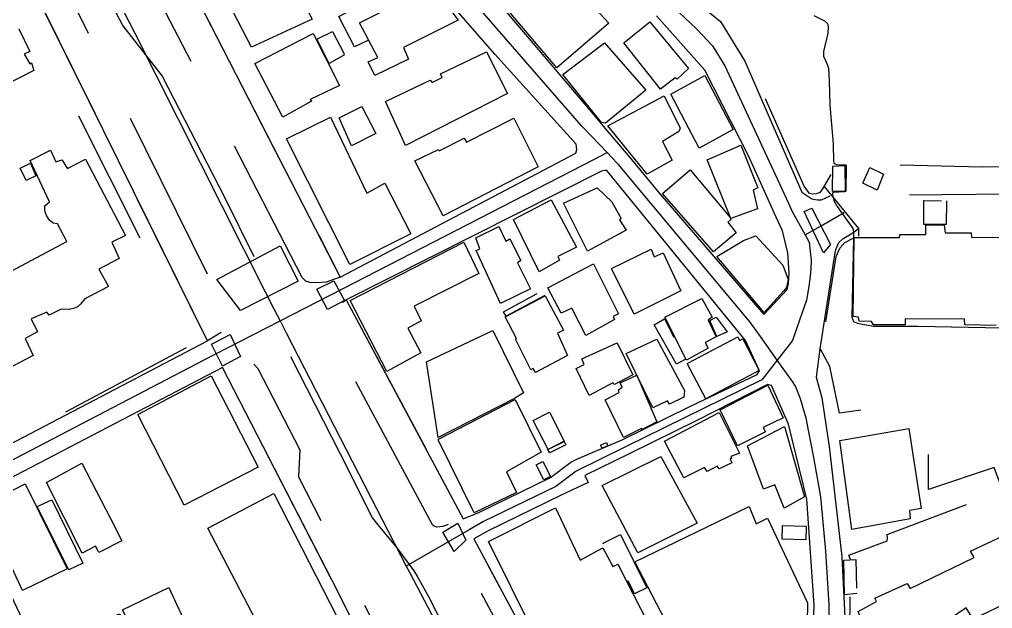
# Model space of a CAD drawing. Header units: millimetres. Extents: x 198785 to 203305, y 542885 to 545889.
# Drawn here: x 199040.1 to 199244.7, y 543770.1 to 543894.1 of the extents above; entities that cross this region are included whole.
import ezdxf

# ---------------------------------------------------------------- set-up
doc = ezdxf.new("R2010")
doc.units = ezdxf.units.MM
for name, pattern in [('FENCE_25K', [54.3, 28.7, -9.2, -16.4]), ('HIDDEN_BULD_25K', [28.8, 18.4, -10.4]), ('HIDDEN_IN_25K', [56.5, 36.5, -20])]:
    doc.linetypes.add(name, pattern=pattern)
for name, color, linetype in [('A0013114', 253, 'Continuous'), ('A0013117', 253, 'Continuous'), ('A0013118', 253, 'Continuous'), ('A0023214', 253, 'Continuous'), ('A0023217', 253, 'Continuous'), ('A0033324', 253, 'Continuous'), ('A0043325', 253, 'Continuous'), ('B0014111', 253, 'Continuous'), ('B0014112', 253, 'Continuous'), ('B0014113', 253, 'Continuous'), ('B0014115', 253, 'Continuous'), ('B0014116', 253, 'Continuous'), ('B0024120', 253, 'Continuous'), ('C0523121', 253, 'Continuous'), ('F0017111', 253, 'Continuous'), ('F0047224', 253, 'Continuous')]:
    doc.layers.add(name, color=color, linetype=linetype)

msp = doc.modelspace()

# ---------------------------------------------------------------- linework, layer by layer
at = {"layer": 'A0013114'}
for points in [[(199042.91, 543965.77), (199107.57, 543839.88)], [(199079.64, 543826.49), (199020.44, 543946.28)], [(199108.81, 543835.07), (199133.43, 543789.01)], [(199084.94, 543682.52), (199133.47, 543706.54), (199136.35, 543716.48), (199108.53, 543770.74), (199107.02, 543773.69), (199082.83, 543820.87)], [(199135.64, 543784.82), (199164, 543731.8), (199175.06, 543727.61), (199206.31, 543744.2)]]:
    msp.add_lwpolyline(points, dxfattribs=at)
at = {"layer": 'A0013117'}
for points in [[(199107.57, 543839.88), (199157.06, 543865.97), (199157.28, 543866.75), (199157.16, 543867.84), (199140.07, 543886.8), (199123.91, 543905.39), (199119.18, 543910.83), (199097.55, 543935.88), (199094.61, 543939.29), (199068.84, 543969.15), (199065.34, 543973.21), (199062.71, 543976.26), (199061.6, 543977.03), (199060.79, 543977.03), (199060.17, 543976.74), (199058.84, 543975.67), (199046.73, 543968.43), (199044.04, 543967.21), (199043.3, 543966.6), (199042.91, 543965.77)], [(199133.76, 543906), (199160.71, 543874.19), (199163.6, 543870.75), (199168.06, 543865.44), (199174.78, 543857.42), (199196.6, 543831.99), (199201.51, 543837.24), (199201.81, 543838.54), (199201.94, 543840.64), (199201.87, 543841.83), (199201.68, 543844.96), (199200.51, 543849.6), (199198.81, 543853.39), (199193.48, 543865.29), (199184.22, 543883.41), (199174.07, 543894.89)], [(199175.37, 543903.57), (199187.48, 543893.67), (199192.6, 543885.34), (199204.62, 543857.73), (199206.67, 543856.38), (199207.87, 543856.15), (199208.75, 543856.17), (199210.56, 543856.96)], [(199133.43, 543789.01), (199136.71, 543790.37), (199151.76, 543797.7), (199156.02, 543800.91), (199157.33, 543801.55), (199166.95, 543805.69), (199181.07, 543812.66), (199195.21, 543819.41), (199195.73, 543820.16), (199192.77, 543826.53), (199163.61, 543862.28), (199163.13, 543862.28), (199162.5, 543862.18), (199108.81, 543835.07)], [(199216.41, 543849.96), (199215.35, 543849.13), (199213.11, 543847.81), (199212.29, 543847.06), (199211.65, 543845.61), (199211.56, 543845.07), (199208.39, 543824.79), (199207.64, 543818.82), (199208.83, 543814.48), (199210.36, 543804.23), (199212.99, 543781.02), (199214.54, 543750.1), (199214.83, 543749.48), (199215.22, 543749), (199216.84, 543748.43)], [(199026.9, 543801.49), (199031.96, 543801.48), (199079.64, 543826.49)], [(199082.83, 543820.87), (199031.14, 543793.92), (199030.37, 543790.85), (199030.33, 543789.72), (199043.23, 543762.59), (199044, 543762.24), (199044.69, 543762.07), (199045.25, 543762.16), (199061.15, 543769.03), (199070.18, 543751.53), (199078.03, 543736.22), (199078.64, 543734.53), (199077.11, 543732.85), (199062.92, 543725.54), (199083.94, 543682.79), (199084.94, 543682.52)], [(199206.31, 543744.2), (199207.17, 543770.85), (199205.68, 543793.16), (199201.79, 543808.94), (199198.24, 543817.07), (199197.41, 543817.29), (199182.53, 543809.7), (199168.41, 543802.73), (199159, 543798.13), (199159.7, 543796.63), (199154.01, 543794.01), (199138.64, 543786.52), (199135.64, 543784.82)]]:
    msp.add_lwpolyline(points, dxfattribs=at)
at = {"layer": 'A0013118'}
for points in [[(199225.25, 543863.51), (199242.49, 543863.07), (199249.93, 543863.21), (199253.7, 543863.63), (199265.16, 543865.79), (199268.74, 543866.37), (199273.15, 543866.57), (199281.79, 543867.21), (199303.98, 543868.85), (199306.28, 543869.02), (199307.52, 543869.6), (199312.69, 543874.84)], [(199304.11, 543822.78), (199303.47, 543824.53), (199301.16, 543823.56), (199286.42, 543854.38), (199284.44, 543857.5), (199283.37, 543858.37), (199277.96, 543860.1), (199274.09, 543860.91), (199271.15, 543860.95), (199266.79, 543860.66), (199256.17, 543858.22), (199251.79, 543857.59), (199248.14, 543857.32), (199227.22, 543857.12)]]:
    msp.add_lwpolyline(points, dxfattribs=at)
at = {"layer": 'A0023214'}
msp.add_lwpolyline([(198925.14, 544163.63), (198964.03, 544086.55), (198966.35, 544081.95), (198968.31, 544078.05), (198983.91, 544047.13), (198995.01, 544025.06), (198995.92, 544023.26), (198996.73, 544021.65), (199005.31, 544004.59), (199006.81, 544001.61), (199009.14, 543997.3), (199020.25, 543976.78), (199028.24, 543961.29), (199029.53, 543958.77), (199031.18, 543955.59), (199064.36, 543891.23), (199091.81, 543836.75), (199093.63, 543833.2), (199094.92, 543830.68), (199096.2, 543828.18), (199120.23, 543781.36), (199121.41, 543779.08), (199122.09, 543777.78), (199149.78, 543724.91)], dxfattribs=at)
at = {"layer": 'A0023217'}
for points in [[(199163.67, 543866.09), (199160.54, 543869.37), (199158.38, 543871.64), (199144.65, 543887.34), (199131.3, 543902.85), (199127.11, 543907.58), (199125.1, 543909.84)], [(199163.1, 543903.72), (199165.91, 543903.2), (199167.34, 543902.94), (199171.47, 543900.86), (199176.37, 543897.89), (199182.48, 543892.09), (199185.85, 543888.54), (199188.41, 543884.37), (199201.7, 543855.55), (199202.56, 543853.66), (199205.31, 543848.76)], [(199043.47, 543757.24), (199041.9, 543760.07), (199040.97, 543761.75), (199040.47, 543762.75), (199028.04, 543788.02), (199027.29, 543789.7), (199025.25, 543794.3), (199028.65, 543796.13), (199032.73, 543798.32), (199078.96, 543822.49), (199081.25, 543823.66), (199094.92, 543830.68), (199108.19, 543837.47), (199160.87, 543864.64), (199163.67, 543866.09)], [(199199.43, 543822.4), (199196.23, 543826.9), (199193.75, 543830.38), (199180.91, 543845.74), (199166.05, 543863.6), (199165.81, 543863.84), (199163.67, 543866.09)], [(199205.31, 543848.76), (199208.52, 543850.61), (199213.48, 543853.46)], [(199205.31, 543848.76), (199206.17, 543847.22), (199206.53, 543843.39), (199206.55, 543843.09), (199206.4, 543840.64), (199206.08, 543837.91), (199205.58, 543835.06), (199204.09, 543830.84), (199202.67, 543826.53), (199201.95, 543825.61), (199199.43, 543822.4)], [(199199.43, 543822.4), (199196.72, 543818.94), (199196.2, 543818.28), (199167.68, 543804.21), (199157.15, 543799.07), (199152.89, 543795.85), (199137.68, 543788.44), (199134.65, 543786.7), (199121.41, 543779.08)], [(199213.85, 543738.91), (199211.12, 543746.79), (199210.51, 543750.55), (199210.45, 543758.66), (199210.33, 543770.91), (199209.63, 543782.22), (199208.6, 543793.61), (199207.13, 543801.89), (199205.53, 543810.21), (199204.32, 543814.27), (199203.3, 543816.96), (199202.64, 543817.89), (199199.43, 543822.4)]]:
    msp.add_lwpolyline(points, dxfattribs=at)
at = {"layer": 'A0033324', "linetype": 'HIDDEN_IN_25K', "flags": 128}
for points in [[(199104.6, 543838.85), (199102.66, 543838.67), (199101.17, 543838.77), (199100.31, 543839.05), (199099.53, 543839.78), (199037.97, 543959.63), (199037.67, 543960.65), (199038.17, 543963.2), (199043.3, 543966.6), (199042.91, 543965.77), (199107.57, 543839.88), (199104.6, 543838.85)], [(199082.51, 543828.21), (199079.64, 543826.49), (199020.44, 543946.28), (199023.14, 543947.56), (199024.7, 543947.63), (199025.85, 543947.53), (199027.1, 543946.46), (199027.99, 543945), (199083.31, 543833.07), (199084.09, 543831.21), (199084.18, 543830.33), (199083.9, 543829.27), (199082.51, 543828.21)], [(199129.16, 543787.37), (199127.89, 543787.24), (199127.33, 543787.46), (199126.95, 543787.76), (199104.69, 543829.41), (199104.48, 543830.11), (199104.51, 543831.14), (199105.21, 543832.76), (199108.81, 543835.07), (199133.43, 543789.01), (199129.16, 543787.37)], [(199115.74, 543693.97), (199088.13, 543680.3), (199086.82, 543680.25), (199086.01, 543680.33), (199085.04, 543681.22), (199083.94, 543682.79), (199084.94, 543682.52), (199133.47, 543706.54), (199136.35, 543716.48), (199082.83, 543820.87), (199084.87, 543821.81), (199085.98, 543822.15), (199087.25, 543822.23), (199088.64, 543822.07), (199089.39, 543821.59), (199090.24, 543820.67), (199099.03, 543803.53), (199098.81, 543797.82), (199140.12, 543717.25), (199136.32, 543704.16), (199115.74, 543693.97)], [(199164, 543731.8), (199175.06, 543727.61), (199206.31, 543744.2), (199206.05, 543741.93), (199205.65, 543741.18), (199204.56, 543740.44), (199175.24, 543724.88), (199160.1, 543730.6), (199133.26, 543780.79), (199133.05, 543781.87), (199133.28, 543782.85), (199133.98, 543783.84), (199135.64, 543784.82), (199164, 543731.8)]]:
    msp.add_lwpolyline(points, dxfattribs=at)
at = {"layer": 'A0043325'}
for points in [[(199210.63, 543846.73), (199209.12, 543845), (199205.1, 543853.7), (199206.69, 543854.41), (199210.63, 543846.73)], [(199098.69, 543839.06), (199086.61, 543832.87), (199081.59, 543839.41), (199094.93, 543846.44), (199098.69, 543839.06)], [(199108.43, 543834.96), (199104.88, 543833.05), (199102.66, 543837.33), (199106.23, 543839.08), (199108.43, 543834.96)], [(199086.32, 543823), (199082.84, 543821.17), (199080.51, 543825.79), (199080.9, 543825.99), (199084.45, 543827.79), (199086.61, 543823.16), (199086.32, 543823)], [(199133.99, 543784.54), (199131.52, 543782.13), (199129.15, 543786.2), (199132.28, 543788.12), (199133.99, 543784.54)]]:
    msp.add_lwpolyline(points, dxfattribs=at)
at = {"layer": 'B0014111'}
for points in [[(199101.63, 543894.14), (199088.91, 543888.28), (199081.54, 543902.48), (199080.54, 543904.39), (199093.29, 543910.95), (199097.45, 543902.57), (199101.63, 543894.14)], [(199142.53, 543906.83), (199144.96, 543905.82), (199145.45, 543906.32), (199148.58, 543902.84), (199150.96, 543900.2), (199152.71, 543901.81), (199155.62, 543898.88), (199157.43, 543900.49), (199164.05, 543893.32), (199153.09, 543883.94), (199138.63, 543901.01), (199138.77, 543902.79), (199138.86, 543904.04), (199142.53, 543906.83)], [(199126.58, 543900.94), (199127.31, 543899.84), (199127.7, 543900.11), (199132.37, 543893.95), (199120.84, 543888.21), (199121.91, 543885.77), (199114.82, 543882.27), (199113.43, 543885.2), (199115.49, 543886.06), (199111.63, 543893.39), (199126.58, 543900.94)], [(199101.49, 543876.88), (199095.48, 543873.56), (199089.59, 543884.82), (199101.87, 543891.15), (199107.38, 543880.17), (199101.25, 543877.27), (199101.49, 543876.88)], [(199171.82, 543879.24), (199163.34, 543872.25), (199162.5, 543872.42), (199154.33, 543882.52), (199163.09, 543889.15), (199171.82, 543879.24)], [(199177.33, 543864.51), (199172.09, 543861.57), (199163.83, 543871.68), (199175.67, 543878.03), (199179.04, 543871.21), (199178.77, 543870.54), (199175.29, 543868.39), (199177.33, 543864.51)], [(199115.06, 543870.13), (199109.96, 543867.53), (199107.31, 543873.43), (199112.11, 543875.81), (199115.06, 543870.13)], [(199105.49, 543873.53), (199113.18, 543857.56), (199116.96, 543859.68), (199122.43, 543848.97), (199109.59, 543842.5), (199096.28, 543869.01), (199105.49, 543873.53)], [(199144.05, 543873.36), (199149.19, 543863.07), (199129.18, 543852.78), (199123.25, 543864.36), (199128.22, 543866.71), (199128.38, 543866.48), (199133.63, 543869.12), (199134.13, 543868.27), (199144.05, 543873.36)], [(199190.77, 543849.17), (199186.04, 543845.17), (199175.29, 543857.45), (199181.1, 543862.48), (199189.52, 543852.39), (199189.69, 543851.99), (199189.02, 543851.41), (199190.77, 543849.17)], [(199167.66, 543849.78), (199159.56, 543845.31), (199154.53, 543855.41), (199161.56, 543858.7), (199164.69, 543855.7), (199166.62, 543852.18), (199166.24, 543851.93), (199167.66, 543849.78)], [(199153.65, 543843.43), (199149.39, 543841.02), (199143.97, 543852.03), (199151.91, 543856.17), (199157.26, 543846.16), (199153.3, 543844.19), (199153.65, 543843.43)], [(199140.93, 543850.5), (199142.4, 543847.45), (199143.19, 543847.92), (199145.56, 543843.35), (199144.81, 543842.91), (199147.58, 543837.42), (199141.28, 543834.31), (199136.16, 543845.49), (199136.9, 543845.86), (199136.04, 543848.15), (199140.93, 543850.5)], [(199200.85, 543836.96), (199196.68, 543832.41), (199186.76, 543844.21), (199192.35, 543847.57), (199194.94, 543848.54), (199200.62, 543842.4), (199201.7, 543839.38), (199201.55, 543838.37), (199201.39, 543837.68), (199200.85, 543836.96)], [(199124.49, 543823.93), (199117.32, 543819.99), (199109.66, 543834.93), (199133.53, 543847.26), (199136.72, 543840.63), (199123.13, 543833.78), (199124.57, 543830.71), (199121.79, 543829.15), (199124.49, 543823.93)], [(199172.93, 543845.78), (199173.58, 543844.13), (199175.44, 543845.01), (199179.14, 543836.96), (199169.38, 543832.11), (199164.62, 543841.67), (199172.93, 543845.78)], [(199184.93, 543824.91), (199180.37, 543822.41), (199175.77, 543831.46), (199183.59, 543835.35), (199185.72, 543831.42), (199184.94, 543830.84), (199186.56, 543827.29), (199184.3, 543826.09), (199184.93, 543824.91)], [(199144.22, 543814.36), (199128.16, 543806.13), (199125.69, 543822.02), (199139.67, 543828.62), (199146.1, 543815.51), (199144.22, 543814.36)], [(199179.8, 543814.63), (199176.81, 543813.12), (199176.37, 543813.83), (199173.27, 543812.4), (199167.65, 543823.82), (199174.15, 543826.79), (199179.9, 543816.04), (199179.8, 543814.63)], [(199191.15, 543827.31), (199191.48, 543826.54), (199192.17, 543826.91), (199195.63, 543820.22), (199184.43, 543814.27), (199180.5, 543821.68), (199191.15, 543827.31)], [(199090.28, 543799.88), (199074.73, 543791.91), (199064.98, 543810.95), (199080.43, 543819.12), (199090.28, 543799.88)], [(199174.14, 543809.41), (199171.04, 543807.79), (199170.89, 543808.03), (199167.12, 543806.1), (199163.25, 543814.09), (199166.23, 543815.59), (199166.09, 543816.18), (199166.85, 543816.69), (199166.41, 543817.64), (199169.88, 543819.23), (199174.14, 543809.41)], [(199196.95, 543807.29), (199191.08, 543804.39), (199187.45, 543811.93), (199197.46, 543817.15), (199200.7, 543810.28), (199196.48, 543808.22), (199196.95, 543807.29)], [(199144.64, 543794.55), (199135.72, 543790.31), (199128.25, 543805.52), (199128.22, 543805.75), (199144.35, 543814.11), (199149.78, 543803.02), (199142.54, 543798.93), (199144.64, 543794.55)], [(199154.64, 543805.33), (199151.24, 543803.62), (199148.09, 543809.72), (199151.56, 543811.44), (199154.64, 543805.33)], [(199189.88, 543800.82), (199187.23, 543799.53), (199186.79, 543800.08), (199184.71, 543798.98), (199184.14, 543799.79), (199179.82, 543797.63), (199175.71, 543805.33), (199187.19, 543811.39), (199191.5, 543802.82), (199189.67, 543802.15), (199189.8, 543801.75), (199189.56, 543801.57), (199189.88, 543800.82)], [(199200.93, 543808.46), (199205.18, 543793.65), (199200.86, 543791.28), (199198.93, 543796.19), (199196.51, 543795.29), (199193.2, 543804.41), (199200.93, 543808.46)], [(199227.39, 543789), (199215.08, 543786.74), (199212.57, 543805.49), (199227.07, 543808.02), (199229.68, 543791.2), (199227.25, 543790.8), (199227.39, 543789)], [(199182.59, 543788.11), (199170.14, 543781.83), (199162.62, 543796.04), (199174.96, 543802.1), (199182.59, 543788.11)], [(199061.66, 543784.38), (199056.79, 543781.92), (199056.13, 543783.23), (199053.33, 543781.82), (199045.82, 543796.69), (199053.26, 543800.74), (199059.26, 543789.06), (199061.66, 543784.38)], [(199050.18, 543778.48), (199040.78, 543773.92), (199032.39, 543791.85), (199041.33, 543796.39), (199050.18, 543778.48)], [(199053.46, 543779.66), (199050.52, 543778.28), (199043.84, 543791.6), (199046.94, 543792.99), (199053.46, 543779.66)], [(199108.39, 543765.43), (199098.4, 543760.25), (199098.19, 543760.66), (199095.33, 543759.01), (199092.5, 543764.81), (199091.58, 543764.32), (199079.72, 543787.03), (199093.59, 543794.38), (199108.39, 543765.43)], [(199152.81, 543791.32), (199158.01, 543780.3), (199162.73, 543782.92), (199164.85, 543778.95), (199165.95, 543779.47), (199172.26, 543767.02), (199165.93, 543763.41), (199171.79, 543753.11), (199157.67, 543746.09), (199138.71, 543784.25), (199152.81, 543791.32)], [(199193.5, 543791.6), (199195.03, 543787.95), (199197.37, 543789.13), (199205.81, 543771.31), (199205.56, 543758.93), (199187.13, 543750.06), (199184.86, 543754.57), (199183.06, 543753.77), (199169.5, 543779.99), (199193.5, 543791.6)]]:
    msp.add_lwpolyline(points, dxfattribs=at)
at = {"layer": 'B0014112'}
for points in [[(199190.16, 543870.93), (199183.02, 543866.99), (199177.04, 543878.37), (199184.2, 543882.33), (199190.16, 543870.93)], [(199195.27, 543854.25), (199189.67, 543852.18), (199184.67, 543864.57), (199191.77, 543867.67), (199195.38, 543858.67), (199194.36, 543858.21), (199195.27, 543854.25)], [(199160.83, 543842.66), (199166.03, 543832.16), (199164.94, 543831.59), (199165.21, 543830.95), (199159.21, 543827.56), (199156.23, 543833.33), (199154.01, 543832.26), (199151.22, 543837.61), (199160.83, 543842.66)], [(199155.37, 543823.41), (199148.63, 543819.81), (199148.13, 543820.62), (199147.61, 543820.35), (199144.42, 543826.8), (199144.62, 543826.97), (199142.25, 543831.5), (199150.67, 543835.96), (199154.48, 543828.71), (199153.24, 543828.11), (199155.37, 543823.41)], [(199169.08, 543819.34), (199165.19, 543817.28), (199164.89, 543817.63), (199159.9, 543814.97), (199157.14, 543820.68), (199158.86, 543821.52), (199158.37, 543822.69), (199165.77, 543826.08), (199169.08, 543819.34)], [(199075.38, 543766.25), (199071.72, 543764.3), (199071.29, 543764.94), (199065.76, 543762.28), (199061.77, 543769.84), (199071.52, 543774.6), (199075.38, 543766.25)]]:
    msp.add_lwpolyline(points, dxfattribs=at)
at = {"layer": 'B0014113'}
for points in [[(199180.76, 543883.79), (199178.38, 543881.51), (199177.96, 543881.84), (199174.92, 543879.44), (199167.21, 543889.17), (199172.62, 543893.63), (199180.76, 543883.79)], [(199138.33, 543887.3), (199142.75, 543878.49), (199121.27, 543867.6), (199117.1, 543876.84), (199126.47, 543881.34), (199126.88, 543880.85), (199129.01, 543881.9), (199128.62, 543882.64), (199138.33, 543887.3)]]:
    msp.add_lwpolyline(points, dxfattribs=at)
at = {"layer": 'B0014115'}
for points in [[(199039.98, 543892.09), (199042.31, 543887.38), (199041.14, 543886.78), (199042.29, 543884.79), (199042.63, 543885), (199043.17, 543883.36), (199032.06, 543877.75)], [(199046.64, 543866.57), (199047.8, 543864.17), (199049.02, 543864.57), (199050.21, 543862.7), (199054.04, 543864.69), (199062.41, 543848.66), (199059.57, 543847.24), (199061.05, 543843.81), (199056.83, 543841.57), (199058.82, 543837.87), (199053.89, 543835.32), (199052.95, 543834.16), (199052.25, 543833.59), (199051.48, 543833.25), (199050.6, 543833.08), (199048.9, 543833.14), (199046.34, 543831.88), (199045.87, 543832.48), (199042.55, 543831.07), (199043.94, 543828.39), (199041.34, 543826.98), (199043.01, 543823.4), (199037.12, 543820.29)], [(199037.34, 543840.56), (199050.05, 543847.34), (199048.12, 543851.07), (199047.24, 543851.26), (199046.42, 543851.86), (199045.86, 543852.67), (199045.53, 543853.55), (199045.44, 543854.13), (199045.45, 543854.91), (199046.47, 543855.72), (199042.34, 543864.4), (199046.64, 543866.57)], [(199245.45, 543829.72), (199238.86, 543829.82), (199238.81, 543831.04), (199226.31, 543831.12), (199226.3, 543829.81), (199219.69, 543829.85), (199219.25, 543830.56), (199216.64, 543830.6), (199216.48, 543831.43), (199215.38, 543831.57), (199215.58, 543848.22), (199225.14, 543848.24), (199225.2, 543848.83), (199230.68, 543848.84), (199230.67, 543850.86), (199234.51, 543850.82), (199234.75, 543849.18), (199240.18, 543849.17), (199240.3, 543848.24), (199248.97, 543848.3)], [(199251.77, 543773.2), (199240.59, 543767.89), (199239.12, 543770.28), (199235.61, 543767.91), (199236.42, 543765.61), (199225.07, 543760.1), (199225.36, 543759.41), (199219.5, 543756.9), (199218.91, 543758.57), (199219.3, 543758.85), (199216.95, 543763.96), (199218.43, 543764.75), (199216.42, 543769.5), (199220.29, 543771.59), (199219.98, 543772.33), (199226.73, 543775.44), (199227.34, 543774.36), (199240.81, 543780.87), (199240.04, 543782.19), (199246.92, 543785.47)]]:
    msp.add_lwpolyline(points, dxfattribs=at)
at = {"layer": 'B0014116', "linetype": 'HIDDEN_BULD_25K', "flags": 128}
for points in [[(199113.36, 543889.65), (199110.54, 543888.31), (199107.26, 543894.75), (199112.86, 543897.64), (199114.34, 543894.89), (199111.41, 543893.35), (199113.36, 543889.65)], [(199108.47, 543886.66), (199105.26, 543884.81), (199102.66, 543889.94), (199105.96, 543891.53), (199108.47, 543886.66)], [(199043.58, 543861.19), (199041.53, 543860.18), (199040.26, 543862.77), (199042.42, 543863.88), (199043.58, 543861.19)], [(199213.68, 543857.96), (199211.03, 543857.87), (199211.09, 543863.22), (199213.63, 543863.39), (199213.68, 543857.96)], [(199221.77, 543861.53), (199220.45, 543858.21), (199217.45, 543859.64), (199218.92, 543862.94), (199221.77, 543861.53)], [(199234.98, 543855.9), (199234.95, 543850.94), (199230.27, 543850.94), (199230.24, 543855.97), (199234.98, 543855.9)], [(199150.6, 543836.04), (199142.46, 543831.67), (199141.87, 543832.57), (199150.05, 543836.99), (199150.6, 543836.04)], [(199180.07, 543822.52), (199178.24, 543821.55), (199173.56, 543829.85), (199175.76, 543831.07), (199180.07, 543822.52)], [(199188.9, 543828.36), (199186.76, 543827.37), (199185.27, 543830.76), (199186.61, 543831.43), (199188.9, 543828.36)], [(199154.99, 543804.62), (199151.65, 543802.87), (199151.23, 543803.6), (199154.62, 543805.27), (199154.99, 543804.62)], [(199163.83, 543804.39), (199162.62, 543803.85), (199162.3, 543804.53), (199163.51, 543805.06), (199163.83, 543804.39)], [(199151.79, 543797.9), (199150.34, 543797.22), (199148.74, 543800.38), (199150.13, 543801.11), (199151.79, 543797.9)], [(199205.48, 543787.49), (199205.42, 543784.59), (199200.5, 543784.71), (199200.57, 543787.6), (199205.48, 543787.49)], [(199166.48, 543785.69), (199172.01, 543774.52), (199169.44, 543773.25), (199166.19, 543779.84), (199165.09, 543779.29), (199162.82, 543783.88), (199166.48, 543785.69)], [(199216.15, 543773.27), (199213.57, 543773.03), (199213.45, 543780.33), (199215.92, 543780.48), (199216.15, 543773.27)]]:
    msp.add_lwpolyline(points, dxfattribs=at)
at = {"layer": 'B0024120', "linetype": 'FENCE_25K', "flags": 128}
for points in [[(199210.72, 543861.45), (199208.96, 543858.46), (199208.39, 543857.7), (199207.58, 543857.37), (199206.87, 543857.34), (199206.23, 543857.47), (199205.07, 543859), (199193.18, 543885.97), (199187.77, 543894.5), (199181.81, 543898.77), (199178.92, 543902.04), (199176.25, 543904.59), (199169.3, 543907.19), (199177.02, 543915.24), (199186.68, 543924.24)], [(199013.79, 543827.65), (199026.99, 543801.88), (199031.61, 543801.79), (199075.44, 543825.17), (199075.74, 543827.58), (199050.35, 543878.21), (199032.02, 543915.41), (199030.26, 543918.98)], [(199209.61, 543830.48), (199211.83, 543844.25), (199212.57, 543845.97), (199213.64, 543847.16), (199215.41, 543848.05)], [(199298.31, 543820.43), (199258.7, 543802.08), (199252.44, 543799.12), (199246.39, 543796.27), (199245.06, 543799.82), (199231.22, 543795.18), (199231.24, 543813.77), (199212.51, 543811.25), (199210.49, 543821.08), (199208.53, 543824.75)], [(199214.84, 543780.45), (199214.5, 543781.36), (199222.53, 543784.39), (199222.61, 543784.94), (199222.54, 543785.7), (199246.98, 543794.99), (199246.39, 543796.27)], [(199214.55, 543753.12), (199214.79, 543772.58)]]:
    msp.add_lwpolyline(points, dxfattribs=at)
at = {"layer": 'C0523121'}
for points in [[(199032.89, 543948.23), (199052.13, 543911.35), (199061.86, 543892.78), (199070.11, 543882.13), (199083.18, 543856.83), (199089.4, 543844.22)], [(199097.12, 543823.2), (199107.45, 543802.84), (199114.34, 543789.18), (199115.47, 543787.74), (199119.47, 543782.91), (199123.01, 543778.1), (199123.82, 543776.84), (199126.14, 543772.69), (199148.22, 543729.22)]]:
    msp.add_lwpolyline(points, dxfattribs=at)
at = {"layer": 'F0017111', "elevation": 20}
msp.add_lwpolyline([(199207.12, 543894.91), (199209.35, 543893.79), (199209.97, 543893.22), (199210.17, 543892.54), (199210.06, 543891.21), (199209.16, 543887.37), (199209.15, 543886.35), (199209.79, 543884.96), (199210.19, 543883.84), (199210.36, 543881.21), (199210.5, 543876.03), (199211.16, 543867.92), (199211.25, 543864.19), (199211.35, 543863.94), (199211.59, 543863.73), (199211.9, 543863.58), (199212.59, 543863.49), (199213.66, 543863.53), (199213.77, 543863.48), (199213.89, 543863.3), (199213.83, 543857.98), (199213.77, 543857.89), (199213.59, 543857.79), (199211.25, 543857.69), (199211.14, 543857.63), (199211.08, 543857.51), (199211.08, 543857.1), (199211.38, 543855.88), (199212.02, 543854.75), (199215.33, 543850.12), (199215.44, 543849.41), (199215.49, 543848.04), (199215.13, 543831.53), (199215.22, 543831.07), (199215.49, 543830.52), (199216.23, 543830.21), (199219.64, 543829.55), (199229.02, 543829.53), (199250.32, 543829.16)], dxfattribs=at)
at = {"layer": 'F0047224'}
msp.add_lwpolyline([(199209.28, 543858.95), (199216.53, 543850.12), (199216.49, 543848.47)], dxfattribs=at)

doc.saveas('drawing.dxf')
